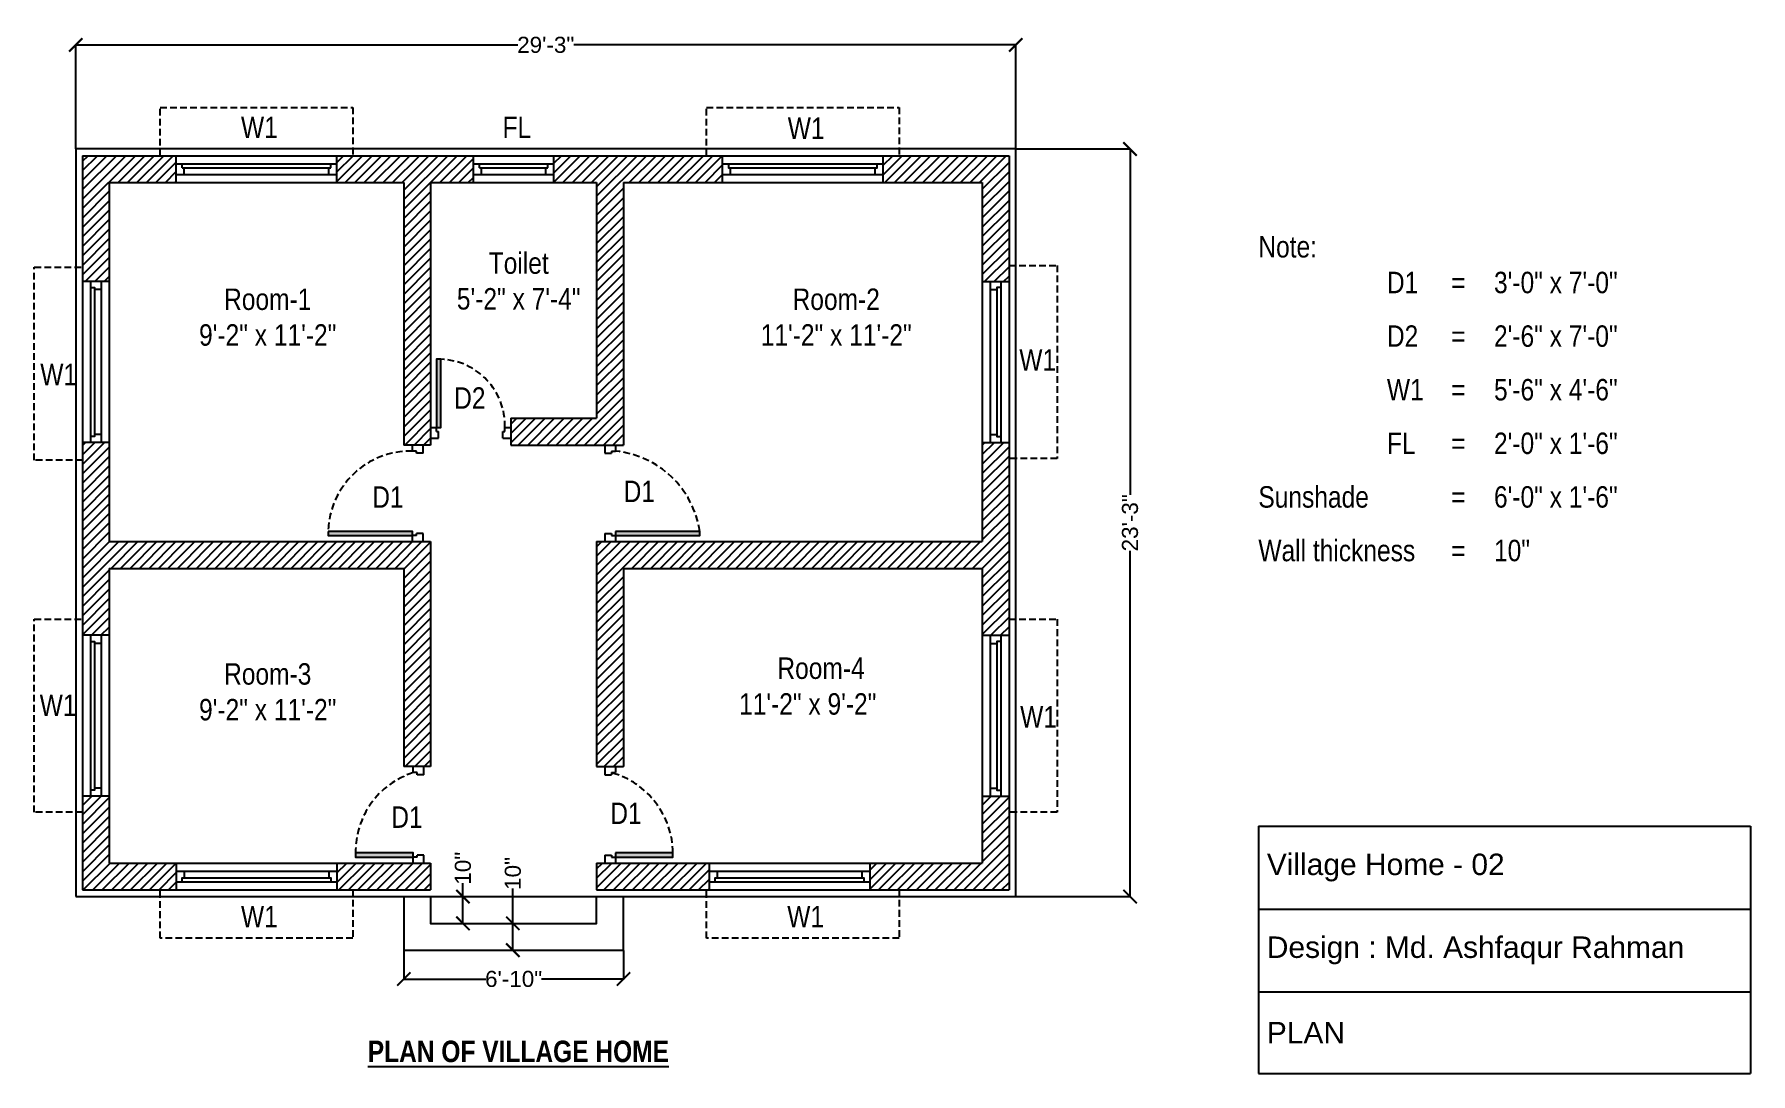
# Model space of a CAD drawing. Header units: inches. Extents: x 326 to 967, y 505 to 893.
import ezdxf

# ---------------------------------------------------------------- set-up
doc = ezdxf.new("R2010")
doc.units = ezdxf.units.IN
doc.header["$MEASUREMENT"] = 0
doc.linetypes.add('HIDDEN', pattern=[0.375, 0.25, -0.125])
doc.layers.add('Layer1', color=7, linetype='HIDDEN')
doc.styles.add('AR', font='ARIALN.TTF', dxfattribs={"height": 8})
doc.styles.get("Standard").update_dxf_attribs({"font": 'arial.ttf'})
doc.dimstyles.new('AR', dxfattribs={"dimtxt": 6, "dimasz": 5, "dimexe": 0.18, "dimexo": 0.0625, "dimgap": 0.09, "dimtad": 0, "dimdec": 3, "dimzin": 0, "dimdsep": 46, "dimlunit": 4, "dimtxsty": 'Standard', "dimblk": 'ARCHTICK', "dimcen": 0.09, "dimadec": 0, "dimazin": 0, "dimtfac": 1, "dimtdec": 3, "dimtofl": 0, "dimtmove": 0, "dimatfit": 3, "dimldrblk": 'ARCHTICK', "dimfxl": 1, "dimtolj": 1, "dimtzin": 0, "dimarcsym": 0})

# ---------------------------------------------------------------- blocks, each defined once
blk = doc.blocks.new('_ArchTick')
at = {"color": 0, "linetype": 'ByBlock', "const_width": 0.15}
blk.add_lwpolyline([(-0.5, -0.5), (0.5, 0.5)], dxfattribs=at)
blk = doc.blocks.new('*D3')
at = {"color": 0, "lineweight": -2, "transparency": 16777216}
for p, q in [((341.29, 850.45), (341.29, 889.41)), ((341.29, 889.23), (506.35, 889.23)), ((692.29, 889.23), (527.24, 889.23)), ((692.29, 850.45), (692.29, 889.41))]:
    blk.add_line(p, q, dxfattribs=at)
at = {"layer": 'Defpoints', "color": 0, "transparency": 16777216}
for p in [(692.29, 889.23), (341.29, 850.39), (692.29, 850.39)]:
    blk.add_point(p, dxfattribs=at)
at = {"color": 0, "lineweight": -2, "transparency": 16777216, "xscale": 5, "yscale": 5, "zscale": 5, "rotation": 180}
blk.add_blockref('_ArchTick', (341.29, 889.23), dxfattribs=at)
at = {"color": 0, "lineweight": -2, "transparency": 16777216, "xscale": 5, "yscale": 5, "zscale": 5}
blk.add_blockref('_ArchTick', (692.29, 889.23), dxfattribs=at)
at = {"color": 0, "transparency": 16777216, "insert": (516.79, 889.23), "char_height": 6, "attachment_point": 5}
blk.add_mtext('\\A1;29\'-3"', dxfattribs=at)
blk = doc.blocks.new('*D4')
at = {"color": 0, "lineweight": -2, "transparency": 16777216}
for p, q in [((692.36, 850.39), (735.18, 850.39)), ((735, 850.39), (735, 721.34)), ((735, 571.39), (735, 700.44)), ((692.36, 571.39), (735.18, 571.39))]:
    blk.add_line(p, q, dxfattribs=at)
at = {"layer": 'Defpoints', "color": 0, "transparency": 16777216}
for p in [(692.29, 850.39), (692.29, 571.39), (735, 571.39)]:
    blk.add_point(p, dxfattribs=at)
at = {"color": 0, "lineweight": -2, "transparency": 16777216, "xscale": 5, "yscale": 5, "zscale": 5}
for p, rotation in [((735, 850.39), 90), ((735, 571.39), 270)]:
    blk.add_blockref('_ArchTick', p, dxfattribs=dict(at, rotation=rotation))
at = {"color": 0, "transparency": 16777216, "insert": (735, 710.89), "char_height": 6, "attachment_point": 5, "rotation": 90}
blk.add_mtext('\\A1;23\'-3"', dxfattribs=at)
blk = doc.blocks.new('*D5')
at = {"color": 0, "lineweight": -2, "transparency": 16777216}
for p, q in [((473.86, 571.39), (486.05, 571.39)), ((485.87, 571.39), (485.87, 576.39)), ((485.87, 561.39), (485.87, 571.39)), ((473.86, 561.39), (486.05, 561.39))]:
    blk.add_line(p, q, dxfattribs=at)
at = {"layer": 'Defpoints', "color": 0, "transparency": 16777216}
for p in [(473.79, 571.39), (485.87, 571.39), (473.79, 561.39)]:
    blk.add_point(p, dxfattribs=at)
at = {"color": 0, "lineweight": -2, "transparency": 16777216, "xscale": 5, "yscale": 5, "zscale": 5}
for p, rotation in [((485.87, 571.39), 90), ((485.87, 561.39), 270)]:
    blk.add_blockref('_ArchTick', p, dxfattribs=dict(at, rotation=rotation))
at = {"color": 0, "transparency": 16777216, "insert": (485.87, 581.98), "char_height": 6, "attachment_point": 5, "rotation": 90}
blk.add_mtext('\\A1;10"', dxfattribs=at)
blk = doc.blocks.new('*D6')
at = {"color": 0, "lineweight": -2, "transparency": 16777216}
for p, q in [((504.51, 561.39), (504.51, 574.44)), ((504.73, 561.39), (504.33, 561.39)), ((504.51, 551.39), (504.51, 561.39)), ((504.73, 551.39), (504.33, 551.39))]:
    blk.add_line(p, q, dxfattribs=at)
at = {"layer": 'Defpoints', "color": 0, "transparency": 16777216}
for p in [(504.51, 561.39), (504.79, 561.39), (504.79, 551.39)]:
    blk.add_point(p, dxfattribs=at)
at = {"color": 0, "lineweight": -2, "transparency": 16777216, "xscale": 5, "yscale": 5, "zscale": 5}
for p, rotation in [((504.51, 561.39), 90), ((504.51, 551.39), 270)]:
    blk.add_blockref('_ArchTick', p, dxfattribs=dict(at, rotation=rotation))
at = {"color": 0, "transparency": 16777216, "insert": (504.51, 580.03), "char_height": 6, "attachment_point": 5, "rotation": 90}
blk.add_mtext('\\A1;10"', dxfattribs=at)
blk = doc.blocks.new('*D7')
at = {"color": 0, "lineweight": -2, "transparency": 16777216}
for p, q in [((463.79, 551.33), (463.79, 540.45)), ((545.79, 551.33), (545.79, 540.45)), ((463.79, 540.63), (494.38, 540.63)), ((545.79, 540.63), (515.21, 540.63))]:
    blk.add_line(p, q, dxfattribs=at)
at = {"layer": 'Defpoints', "color": 0, "transparency": 16777216}
for p in [(463.79, 551.39), (545.79, 551.39), (545.79, 540.63)]:
    blk.add_point(p, dxfattribs=at)
at = {"color": 0, "lineweight": -2, "transparency": 16777216, "xscale": 5, "yscale": 5, "zscale": 5, "rotation": 180}
blk.add_blockref('_ArchTick', (463.79, 540.63), dxfattribs=at)
at = {"color": 0, "lineweight": -2, "transparency": 16777216, "xscale": 5, "yscale": 5, "zscale": 5}
blk.add_blockref('_ArchTick', (545.79, 540.63), dxfattribs=at)
at = {"color": 0, "transparency": 16777216, "insert": (504.79, 540.63), "char_height": 6, "attachment_point": 5}
blk.add_mtext('\\A1;6\'-10"', dxfattribs=at)
blk = doc.blocks.new('*T8')
at = {"color": 0, "linetype": 'ByBlock', "lineweight": -2, "transparency": 16777216}
for p, q in [((0, 0), (183.85, 0)), ((0, 0), (0, -92.4)), ((183.85, 0), (183.85, -92.4)), ((0, -30.99), (183.85, -30.99)), ((0, -61.84), (183.85, -61.84)), ((0, -92.4), (183.85, -92.4))]:
    blk.add_line(p, q, dxfattribs=at)
at = {"color": 0, "transparency": 16777216, "char_height": 8, "width": 183.7345, "attachment_point": 4}
for s, insert in [(' Village Home - 02', (0.06, -15.5)), (' Design : Md. Ashfaqur Rahman', (0.06, -46.42)), (' PLAN', (0.06, -77.12))]:
    blk.add_mtext(s, dxfattribs=dict(at, insert=insert))

msp = doc.modelspace()

# ---------------------------------------------------------------- hatches: boundary and pattern name
h = msp.add_hatch(color=256)
h.dxf.hatch_style = 1
h.paths.add_polyline_path([(477.5688, 771.9157), (476.0433, 771.9157), (476.0433, 746.4157), (477.5688, 746.4157)])
h.paths.add_polyline_path([(574.2933, 707.6657), (542.7933, 707.6657), (542.7933, 706.1403), (574.2933, 706.1403)])
h.paths.add_polyline_path([(467.0306, 707.6657), (435.5306, 707.6657), (435.5306, 706.1403), (467.0306, 706.1403)])
h.paths.add_polyline_path([(467.2679, 587.6657), (445.7679, 587.6657), (445.7679, 586.1403), (467.2679, 586.1403)])
h.paths.add_polyline_path([(564.2933, 587.6657), (542.7933, 587.6657), (542.7933, 586.1403), (564.2933, 586.1403)])
at = {"layer": 'Layer1'}
h = msp.add_hatch(dxfattribs=at)
h.set_pattern_fill('ANSI31', color=256, scale=20)
h.paths.add_polyline_path([(438.7933, 847.8903), (438.7933, 837.8903), (463.7933, 837.8903), (463.7933, 739.8903), (473.7933, 739.8903), (473.7933, 837.8903), (489.7933, 837.8903), (489.7933, 847.8903)])
h.paths.add_polyline_path([(378.7933, 837.8903), (378.7933, 847.8903), (343.7933, 847.8903), (343.7933, 800.8903), (353.7933, 800.8903), (353.7933, 837.8903)])
h.paths.add_polyline_path([(519.7933, 847.8903), (519.7933, 837.8903), (535.7933, 837.8903), (535.7933, 749.8903), (503.7933, 749.8903), (503.7933, 739.8903), (545.7933, 739.8903), (545.7933, 837.8903), (582.7933, 837.8903), (582.7933, 847.8903)])
h.paths.add_polyline_path([(642.7933, 847.8903), (642.7933, 837.8903), (679.7933, 837.8903), (679.7933, 800.8903), (689.7933, 800.8903), (689.7933, 847.8903)])
h.paths.add_polyline_path([(689.7933, 740.8903), (679.7933, 740.8903), (679.7933, 703.8903), (535.7933, 703.8903), (535.7933, 619.8903), (545.7933, 619.8903), (545.7933, 693.8903), (679.7933, 693.8903), (679.7933, 668.8903), (689.7933, 668.8903)])
h.paths.add_polyline_path([(689.7933, 608.8903), (679.7933, 608.8903), (679.7933, 583.8903), (637.7933, 583.8903), (637.7933, 573.8903), (689.7933, 573.8903)])
h.paths.add_polyline_path([(577.7933, 573.8903), (577.7933, 583.8903), (535.7933, 583.8903), (535.7933, 573.8903)])
h.paths.add_polyline_path([(438.7933, 583.8903), (438.7933, 573.8903), (473.7933, 573.8903), (473.7933, 583.8903)])
h.paths.add_polyline_path([(463.7933, 619.8903), (473.7933, 619.8903), (473.7933, 703.8903), (353.7933, 703.8903), (353.7933, 740.8903), (343.7933, 740.8903), (343.7933, 668.8903), (353.7933, 668.8903), (353.7933, 693.8903), (463.7933, 693.8903)])
h.paths.add_polyline_path([(343.7933, 573.8903), (378.7933, 573.8903), (378.7933, 583.8903), (353.7933, 583.8903), (353.7933, 608.8903), (343.7933, 608.8903)])

# ---------------------------------------------------------------- linework, layer by layer
for p, q in [((343.7933, 847.8903), (343.7933, 573.8903)), ((343.7933, 847.8903), (689.7933, 847.8903)), ((378.7933, 837.8903), (378.7933, 847.8903)), ((438.7933, 837.8903), (438.7933, 847.8903)), ((489.7933, 837.8903), (489.7933, 847.8903)), ((519.7933, 837.8903), (519.7933, 847.8903)), ((582.7933, 837.8903), (582.7933, 847.8903)), ((642.7933, 837.8903), (642.7933, 847.8903)), ((689.7933, 847.8903), (689.7933, 573.8903)), ((378.7933, 844.8903), (438.7933, 844.8903)), ((378.7933, 840.8903), (438.7933, 840.8903)), ((381.0433, 843.3903), (381.0433, 844.8903)), ((381.0433, 843.3903), (436.5433, 843.3903)), ((381.7933, 840.8903), (381.7933, 843.3903)), ((435.7933, 840.8903), (435.7933, 843.3903)), ((436.5433, 843.3903), (436.5433, 844.8903)), ((489.7933, 844.8903), (519.7933, 844.8903)), ((489.7933, 840.8903), (519.7933, 840.8903)), ((492.0433, 843.3903), (492.0433, 844.8903)), ((492.0433, 843.3903), (517.5433, 843.3903)), ((492.7933, 840.8903), (492.7933, 843.3903)), ((516.7933, 840.8903), (516.7933, 843.3903)), ((517.5433, 843.3903), (517.5433, 844.8903)), ((582.7933, 844.8903), (642.7933, 844.8903)), ((582.7933, 840.8903), (642.7933, 840.8903)), ((585.7933, 840.8903), (585.7933, 843.3903)), ((639.7933, 840.8903), (639.7933, 843.3903)), ((353.7933, 837.8903), (353.7933, 703.8903)), ((353.7933, 837.8903), (463.7933, 837.8903)), ((463.7933, 837.8903), (463.7933, 739.8903)), ((473.7933, 837.8903), (473.7933, 739.8903)), ((473.7933, 837.8903), (535.7933, 837.8903)), ((535.7933, 837.8903), (535.7933, 749.8903)), ((545.7933, 837.8903), (545.7933, 739.8903)), ((545.7933, 837.8903), (679.7933, 837.8903)), ((679.7933, 837.8903), (679.7933, 703.8903)), ((353.7933, 800.8903), (343.7933, 800.8903)), ((346.7933, 800.8903), (346.7933, 740.8903)), ((350.7933, 797.8903), (348.2933, 797.8903)), ((350.7933, 800.8903), (350.7933, 740.8903)), ((679.7933, 800.8903), (689.7933, 800.8903)), ((682.7933, 800.8903), (682.7933, 740.8903)), ((682.7933, 797.8903), (685.2933, 797.8903)), ((686.7933, 800.8903), (686.7933, 740.8903)), ((350.7933, 743.8903), (348.2933, 743.8903)), ((473.7933, 746.4157), (476.0433, 746.4157)), ((476.0433, 744.9157), (476.0433, 746.4157)), ((476.0433, 744.9157), (476.7933, 744.9157)), ((476.7933, 742.4157), (476.7933, 744.9157)), ((500.7933, 742.4157), (500.7933, 744.9157)), ((500.7933, 744.9157), (501.5433, 744.9157)), ((501.5433, 744.9157), (501.5433, 746.4157)), ((501.5433, 746.4157), (503.7933, 746.4157)), ((503.7933, 749.8903), (503.7933, 739.8903)), ((503.7933, 749.8903), (535.7933, 749.8903)), ((503.7933, 749.8903), (503.7933, 739.8903)), ((682.7933, 743.8903), (685.2933, 743.8903)), ((353.7933, 740.8903), (343.7933, 740.8903)), ((473.7933, 739.8903), (463.7933, 739.8903)), ((467.0306, 737.6403), (467.0306, 739.8903)), ((468.5306, 737.6403), (467.0306, 737.6403)), ((468.5306, 736.8903), (468.5306, 737.6403)), ((471.0306, 736.8903), (471.0306, 739.8903)), ((473.7933, 742.4157), (476.7933, 742.4157)), ((500.7933, 742.4157), (503.7933, 742.4157)), ((503.7933, 739.8903), (545.7933, 739.8903)), ((535.7933, 739.8903), (545.7933, 739.8903)), ((535.7933, 739.8903), (545.7933, 739.8903)), ((535.7933, 739.8903), (545.7933, 739.8903)), ((538.7933, 739.8903), (538.7933, 736.8903)), ((541.2933, 737.6403), (542.7933, 737.6403)), ((541.2933, 737.6403), (541.2933, 736.8903)), ((542.7933, 739.8903), (542.7933, 737.6403)), ((679.7933, 740.8903), (689.7933, 740.8903)), ((471.0306, 736.8903), (468.5306, 736.8903)), ((538.7933, 736.8903), (541.2933, 736.8903)), ((468.5306, 706.1403), (467.0306, 706.1403)), ((467.0306, 703.8903), (467.0306, 706.1403)), ((471.0306, 706.8903), (468.5306, 706.8903)), ((468.5306, 706.1403), (468.5306, 706.8903)), ((471.0306, 703.8903), (471.0306, 706.8903)), ((538.7933, 706.8903), (541.2933, 706.8903)), ((538.7933, 706.8903), (538.7933, 703.8903)), ((541.2933, 706.8903), (541.2933, 706.1403)), ((541.2933, 706.1403), (542.7933, 706.1403)), ((542.7933, 706.1403), (542.7933, 703.8903)), ((353.7933, 703.8903), (473.7933, 703.8903)), ((473.7933, 703.8903), (473.7933, 619.8903)), ((535.7933, 703.8903), (679.7933, 703.8903)), ((535.7933, 703.8903), (535.7933, 619.8903)), ((353.7933, 693.8903), (463.7933, 693.8903)), ((353.7933, 693.8903), (353.7933, 583.8903)), ((463.7933, 693.8903), (463.7933, 619.8903)), ((545.7933, 693.8903), (679.7933, 693.8903)), ((545.7933, 693.8903), (545.7933, 619.8903)), ((679.7933, 693.8903), (679.7933, 583.8903)), ((353.7933, 668.8903), (343.7933, 668.8903)), ((346.7933, 668.8903), (346.7933, 608.8903)), ((350.7933, 668.8903), (350.7933, 608.8903)), ((679.7933, 668.8903), (689.7933, 668.8903)), ((682.7933, 668.8903), (682.7933, 608.8903)), ((686.7933, 668.8903), (686.7933, 608.8903)), ((350.7933, 665.8903), (348.2933, 665.8903)), ((682.7933, 665.8903), (685.2933, 665.8903)), ((473.7933, 619.8903), (463.7933, 619.8903)), ((467.2679, 617.6403), (467.2679, 619.8903)), ((468.7679, 617.6403), (467.2679, 617.6403)), ((468.7679, 616.8903), (468.7679, 617.6403)), ((471.2679, 616.8903), (468.7679, 616.8903)), ((471.2679, 616.8903), (471.2679, 619.8903)), ((535.7933, 619.8903), (545.7933, 619.8903)), ((538.7933, 619.8903), (538.7933, 616.8903)), ((538.7933, 616.8903), (541.2933, 616.8903)), ((541.2933, 617.6403), (542.7933, 617.6403)), ((541.2933, 617.6403), (541.2933, 616.8903)), ((542.7933, 619.8903), (542.7933, 617.6403)), ((350.7933, 611.8903), (348.2933, 611.8903)), ((682.7933, 611.8903), (685.2933, 611.8903)), ((353.7933, 608.8903), (343.7933, 608.8903)), ((679.7933, 608.8903), (689.7933, 608.8903)), ((353.7933, 583.8903), (473.7933, 583.8903)), ((378.7933, 583.8903), (378.7933, 573.8903)), ((438.7933, 583.8903), (438.7933, 573.8903)), ((468.7679, 586.1403), (467.2679, 586.1403)), ((467.2679, 583.8903), (467.2679, 586.1403)), ((471.2679, 586.8903), (468.7679, 586.8903)), ((468.7679, 586.1403), (468.7679, 586.8903)), ((471.2679, 583.8903), (471.2679, 586.8903)), ((473.7933, 583.8903), (473.7933, 573.8903)), ((535.7933, 583.8903), (679.7933, 583.8903)), ((535.7933, 583.8903), (535.7933, 573.8903)), ((538.7933, 586.8903), (541.2933, 586.8903)), ((538.7933, 586.8903), (538.7933, 583.8903)), ((541.2933, 586.8903), (541.2933, 586.1403)), ((541.2933, 586.1403), (542.7933, 586.1403)), ((542.7933, 586.1403), (542.7933, 583.8903)), ((577.7933, 583.8903), (577.7933, 573.8903)), ((637.7933, 583.8903), (637.7933, 573.8903)), ((378.7933, 580.8903), (438.7933, 580.8903)), ((378.7933, 576.8903), (438.7933, 576.8903)), ((381.7933, 580.8903), (381.7933, 578.3903)), ((435.7933, 580.8903), (435.7933, 578.3903)), ((577.7933, 580.8903), (637.7933, 580.8903)), ((577.7933, 576.8903), (637.7933, 576.8903)), ((580.7933, 580.8903), (580.7933, 578.3903)), ((634.7933, 580.8903), (634.7933, 578.3903)), ((343.7933, 573.8903), (473.7933, 573.8903)), ((535.7933, 573.8903), (689.7933, 573.8903))]:
    msp.add_line(p, q)
for points in [[(341.2933, 571.3903), (692.2933, 571.3903), (692.2933, 850.3903), (341.2933, 850.3903)], [(477.5688, 771.9157), (476.0433, 771.9157), (476.0433, 746.4157), (477.5688, 746.4157)], [(435.5306, 707.6657), (435.5306, 706.1403), (467.0306, 706.1403), (467.0306, 707.6657)], [(542.7933, 707.6657), (542.7933, 706.1403), (574.2933, 706.1403), (574.2933, 707.6657)], [(445.7679, 587.6657), (445.7679, 586.1403), (467.2679, 586.1403), (467.2679, 587.6657)], [(542.7933, 587.6657), (542.7933, 586.1403), (564.2933, 586.1403), (564.2933, 587.6657)]]:
    msp.add_lwpolyline(points, close=True)
for points in [[(585.0433, 844.8903), (585.0433, 843.3903), (640.5433, 843.3903), (640.5433, 844.8903)], [(346.7933, 798.6403), (348.2933, 798.6403), (348.2933, 743.1403), (346.7933, 743.1403)], [(686.7933, 798.6403), (685.2933, 798.6403), (685.2933, 743.1403), (686.7933, 743.1403)], [(346.7933, 666.6403), (348.2933, 666.6403), (348.2933, 611.1403), (346.7933, 611.1403)], [(686.7933, 666.6403), (685.2933, 666.6403), (685.2933, 611.1403), (686.7933, 611.1403)], [(381.0433, 576.8903), (381.0433, 578.3903), (436.5433, 578.3903), (436.5433, 576.8903)], [(580.0433, 576.8903), (580.0433, 578.3903), (635.5433, 578.3903), (635.5433, 576.8903)], [(463.7933, 571.3903), (463.7933, 551.3903), (545.7933, 551.3903), (545.7933, 571.3903)], [(473.7933, 571.3903), (473.7933, 561.3903), (535.7933, 561.3903), (535.7933, 571.3903)]]:
    msp.add_lwpolyline(points)
at = {"linetype": 'HIDDEN', "ltscale": 10}
for centre, radius, start, end in [((476.806, 747.1785), 24.749, 358.2339522, 88.2339522), ((466.2679, 706.903), 30.7467, 88.578531, 178.578531), ((539.3106, 702.4415), 35.3706, 8.4935929, 84.3493451), ((476.7886, 588.1133), 31.024, 107.8714945, 180.8266293), ((532.8581, 587.3563), 31.4368, 0.5639028, 74.4354286)]:
    msp.add_arc(centre, radius, start, end, dxfattribs=at)
at = {"layer": 'Layer1', "ltscale": 10}
for points in [[(372.7933, 847.8903), (372.7933, 865.8903), (444.7933, 865.8903), (444.7933, 847.8903)], [(576.7933, 847.8903), (576.7933, 865.8903), (648.7933, 865.8903), (648.7933, 847.8903)], [(343.7933, 734.2316), (325.7933, 734.2316), (325.7933, 806.2316), (343.7933, 806.2316)], [(689.7933, 806.8903), (707.7933, 806.8903), (707.7933, 734.8903), (689.7933, 734.8903)], [(343.7933, 602.8903), (325.7933, 602.8903), (325.7933, 674.8903), (343.7933, 674.8903)], [(689.7933, 674.8903), (707.7933, 674.8903), (707.7933, 602.8903), (689.7933, 602.8903)], [(444.7933, 573.8903), (444.7933, 555.8903), (372.7933, 555.8903), (372.7933, 573.8903)], [(648.7933, 573.8903), (648.7933, 555.8903), (576.7933, 555.8903), (576.7933, 573.8903)]]:
    msp.add_lwpolyline(points, dxfattribs=at)

# ---------------------------------------------------------------- block references
msp.add_blockref('*T8', (782.9177, 597.7144))

# ---------------------------------------------------------------- texts
at = {"char_height": 8, "attachment_point": 1, "style": 'AR'}
for s, width, gutter_width, insert in [('W1', 44.234, 1, (402.9699, 862.4352)), ('FL', 44.234, 1, (500.6393, 862.4352)), ('W1', 44.234, 1, (607.1676, 862.143)), ('Note: \\P\\pxsm1.5,t6,7,9,11;^ID1^I=^I3\'-0" x 7\'-0"\\P^ID2^I=^I2\'-6" x 7\'-0"\\P^IW1^I=^I5\'-6" x 4\'-6"\\P^IFL^I= ^I2\'-0" x 1\'-6"\\P\\pt5,6,9,11;Sunshade^I^I=^I6\'-0" x 1\'-6"\\P\\pt5,6,7,8,9,11;Wall thickness^I^I=^I10"', 169.189161, 40, (782.9177, 817.9)), ('\\pxqc;Toilet\\P5\'-2" x 7\'-4"', 61.196903, 1, (476.086, 811.8103)), ('\\pxqc;Room-2\\P11\'-2" x 11\'-2"', 61.196903, 1, (594.6677, 798.3241)), ('W1', 44.234, 1, (693.6419, 775.6703)), ('W1', 44.234, 1, (328.0194, 770.2316)), ('D2', 7.557237, 1, (482.569, 761.4498)), ('D1', 17.545557, 1, (451.9876, 724.4816)), ('D1', 7.557237, 1, (545.8654, 726.6143)), ('\\pxqc;Room-4\\P\\pq*;11\'-2" x 9\'-2"', 61.196903, 1, (588.9871, 660.6225)), ('\\pxqc;Room-3\\P9\'-2" x 11\'-2"', 61.196903, 1, (382.3568, 658.4931)), ('W1', 44.234, 1, (327.793, 646.7907)), ('W1', 44.234, 1, (693.954, 642.4881)), ('D1', 7.557237, 1, (459.0995, 605.0458)), ('W1', 44.234, 1, (402.9699, 567.9352)), ('W1', 44.234, 1, (606.9699, 567.9352)), ('\\pxqc;{\\fArial Narrow|b1|i0|c0|p34;\\LPLAN OF VILLAGE HOME}', 161.121124, 1, (425.9986, 517.6273))]:
    msp.add_mtext_dynamic_manual_height_columns(s, width=width, gutter_width=gutter_width, heights=[0], dxfattribs=dict(at, insert=insert))
at = {"layer": 'Layer1', "char_height": 8, "attachment_point": 1, "style": 'AR'}
for s, width, insert in [('\\pxqc;Room-1\\P9\'-2" x 11\'-2"', 61.196903, (382.3568, 798.3241)), ('D1', 7.557237, (540.887, 606.4677))]:
    msp.add_mtext_dynamic_manual_height_columns(s, width=width, gutter_width=1, heights=[0], dxfattribs=dict(at, insert=insert))

# ---------------------------------------------------------------- dimensions: what is measured, and where the dimension line sits
for base, p1, p2, picture, middle in [((692.2933, 889.2349), (341.2933, 850.3903), (692.2933, 850.3903), '*D3', (516.7933, 889.2349)), ((545.7933, 540.6275), (463.7933, 551.3903), (545.7933, 551.3903), '*D7', (504.7933, 540.6275))]:
    dim = msp.add_linear_dim(base=base, p1=p1, p2=p2, dimstyle='AR')
    dim.commit()
    dim.dimension.update_dxf_attribs({"geometry": picture, "text_midpoint": middle})
for base, p1, p2, picture, middle in [((734.9998, 571.3903), (692.2933, 850.3903), (692.2933, 571.3903), '*D4', (734.9998, 710.8903)), ((485.8672, 571.3903), (473.7933, 561.3903), (473.7933, 571.3903), '*D5', (485.8672, 581.9769))]:
    dim = msp.add_linear_dim(base=base, p1=p1, p2=p2, angle=90, dimstyle='AR')
    dim.commit()
    dim.dimension.update_dxf_attribs({"geometry": picture, "text_midpoint": middle})
dim = msp.add_linear_dim(base=(504.5076, 561.3903), p1=(504.7933, 551.3903), p2=(504.7933, 561.3903), angle=90, dimstyle='AR')
dim.commit()
dim.dimension.update_dxf_attribs({"geometry": '*D6', "text_midpoint": (504.5076, 580.0316), "dimtype": 160})

doc.saveas('drawing.dxf')
